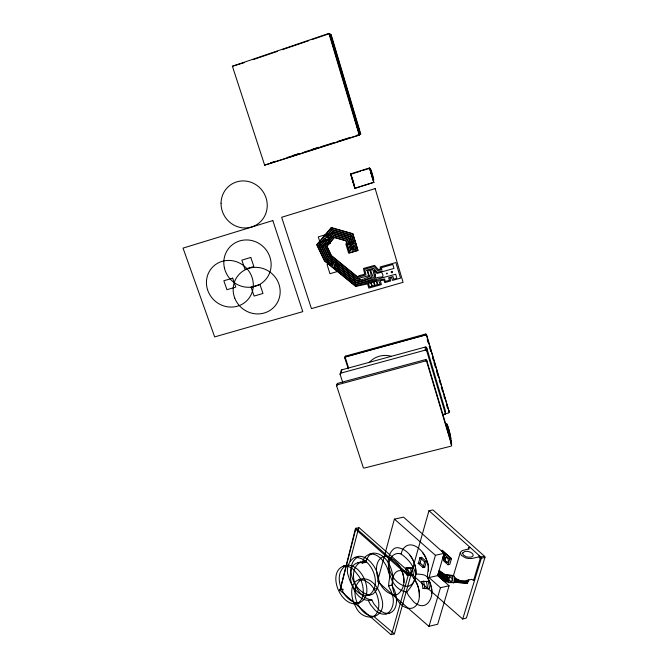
<?xml version="1.0" encoding="UTF-8"?>
<svg xmlns="http://www.w3.org/2000/svg" width="668" height="668" viewBox="0 0 668 668"><rect width="100%" height="100%" fill="white"/><g stroke="black" fill="none" stroke-linecap="round" stroke-linejoin="round"><path stroke-width="1" d="M415.496 574.121C415.396 581.043 411.154 587.013 406.804 592.065C393.427 590.337 386.789 573.303 389.369 561.379C390.329 556.11 395.89 551.885 401.184 554.006C401.268 553.555 401.368 553.112 401.493 552.678A17.284 15.406 6.7 0 1 403.013 549.038C411.304 537.832 425.224 551.801 426.952 561.412C431.002 567.708 424.731 575.123 429.148 580.759A37.867 33.35 8.8 0 1 430.985 586.329C434.592 595.038 428.163 610.452 417.133 604.298M370.556 169.964L371.717 174.958M373.454 179.266L370.59 169.764M355.944 528.304L340.054 590.362L390.68 634.366M355.384 528.856L340.045 590.095M394.195 633.99L391.523 634.575L408.348 574.889A1.411 1.244 7.7 0 0 408.115 574.088L356.044 528.279L359.167 527.745L410.845 573.386A1.411 1.244 7.5 0 1 411.129 574.188L394.379 633.907L373.988 616.622M362.432 563.057L365.864 562.256L366.156 560.936A18.537 16.483 9.5 0 1 366.924 558.715L368.986 555.559L371.926 553.588A7.415 6.605 10.2 0 1 374.163 553.104C385.812 553.705 392.166 567.124 392.918 577.411C393.602 581.461 390.17 585.444 393.844 588.775A37.542 32.957 11.3 0 1 395.732 594.295C397.268 600.607 397.084 609.7 390.304 612.89A7.315 6.404 9.4 0 1 388.133 613.408L384.467 612.99L380.818 611.237A18.362 16.132 9 0 1 378.823 609.709L374.088 604.106A35.521 31.296 8 0 1 371.892 599.947C356.971 603.413 348.045 582.513 350.859 570.338C351.719 565.12 357.221 560.953 362.432 563.057C362.507 562.615 362.607 562.172 362.716 561.738A16.349 14.537 9.9 0 1 364.619 557.438M468.251 549.054L468.702 547.635L470.021 547.276M408.332 575.014L411.104 574.371M445.197 558.139L445.147 559.567A5.219 4.643 4.2 0 0 445.472 560.636L446.341 561.846M349.957 561.32L358.766 527.62M484.935 557.446L484.968 557.254A1.436 1.278 1.7 0 0 484.692 556.436L432.981 509.968L428.981 510.711L481.127 557.254A1.436 1.278 2 0 1 481.386 558.072L462.715 619.027L466.406 618.009L484.935 557.446L480.242 558.515L473.637 580.233A0.96 0.843 2.9 0 1 472.744 579.999L472.309 579.624A0.96 0.843 3.1 0 0 471.408 579.415M418.176 563.441L420.047 563.007L421.642 557.354L426.359 561.546L424.756 567.182L422.894 567.616A25.484 22.52 8.1 0 0 418.168 563.458A25.668 22.921 8.6 0 0 419.788 557.797L421.642 557.354M429.031 577.578L435.419 555.308L444.12 553.288L437.64 575.616L429.031 577.578L440.479 587.706L449.088 585.769L437.707 624.238L428.881 626.333L377.896 581.82A1.795 1.586 9.9 0 1 377.645 580.976L394.379 519.136L403.572 517.132L444.12 553.288M444.988 554.874L449.706 559.083L451.476 558.682L446.758 554.465L444.988 554.874L443.335 560.552L448.053 564.752L449.815 564.343L451.476 558.682L442.132 550.232L441.297 550.766M342.701 382.363L340.129 374.439L341.097 371.132A1.111 1.052 16.3 0 1 341.824 369.83L425.299 347.043A1.127 1.085 -0.5 0 1 426.693 347.786L445.305 410.478L445.539 414.227L442.558 414.995M446.257 425.833L446.224 425.299L451.426 442.592L451.61 445.113A0.935 0.86 1.1 0 1 450.958 446.174L364.361 468.026A0.91 0.835 11.3 0 1 363.233 467.433L336.647 385.904A0.935 0.877 16.4 0 1 337.248 384.818L337.674 383.365L425.533 359.601A0.952 0.902 0.3 0 1 426.702 360.219L451.485 443.377A0.927 0.86 1 0 1 451.217 444.237M348.279 368.87L344.805 358.048A0.843 0.81 16.2 0 1 345.364 357.046L345.648 356.069L345.957 356.62L426.535 334.601L449.188 411.989A0.843 0.793 -0.1 0 1 448.595 412.966L443.552 414.269M340.129 374.439A1.119 1.06 16.3 0 1 340.864 373.12L341.824 369.83M440.479 587.706L429.006 626.3M336.647 385.904L337.073 384.451A0.927 0.877 16.4 0 1 337.674 383.365M344.805 358.048L345.097 357.063A0.843 0.802 16.2 0 1 345.64 356.086L425.499 334.084L425.733 334.66M448.053 564.752L449.706 559.083M460.285 552.503L453.689 574.781A2.655 2.346 4.1 0 0 453.605 575.39L454.9 577.853L458.574 580.016A13.46 11.915 3.4 0 0 461.663 580.776L465.195 580.784L471.408 579.398M454.783 580.843L466.473 581.669L466.865 580.425M467.316 580.325L466.74 582.179L454.866 581.285M468.193 580.125L467.258 583.147L455.852 582.312M358.482 556.686C342.951 564.744 354.048 593.05 369.429 594.796A7.39 6.513 10.6 0 0 372.936 593.986C385.06 584.558 376.376 563.324 364.519 557.396C352.754 552.202 344.07 566.397 348.613 576.517A38.118 33.826 9.4 0 0 350.483 582.02C353.38 588.299 358.557 595.096 366.031 595.564A7.381 6.505 10.9 0 0 369.529 594.762C382.906 584.358 371.316 556.803 355.05 557.488M379.658 613.224C390.513 618.226 395.706 603.246 392.3 595.071A37.517 32.916 11.6 0 0 390.413 589.552C386.054 584.617 391.774 578.079 388.567 572.392C387.098 562.707 374.147 547.167 364.644 557.454M339.878 589.735L342.884 589.059A1.386 1.219 12.5 0 0 343.177 589.836L343.269 589.928M414.845 579.857C418.644 567.441 411.555 549.697 397.744 547.66A7.515 6.705 8.3 0 0 394.145 548.553C381.186 558.957 391.381 585.043 407.154 586.345A7.415 6.555 7.8 0 0 409.542 585.803L412.54 583.723L414.845 579.857L416.874 583.765A37.759 33.216 9.7 0 1 418.719 589.468C420.089 595.706 419.78 604.181 413.475 607.638A7.406 6.496 7.8 0 1 409.893 608.389C388.718 607.412 383.933 555.559 410.962 574.897A28.089 24.749 9.1 0 1 414.828 579.866M468.878 579.974L467.358 583.356L455.033 582.254M354.842 188.309L373.804 182.339L354.842 188.309L350.558 173.83M355.401 528.814L356.353 528.455M373.387 180.819L373.696 180.235A5.937 0.468 73.8 0 0 371.583 171.643A5.937 0.468 73.8 0 0 370.773 171.776A5.937 0.468 73.8 0 0 373.662 180.26L371.759 175.091M352.787 279.884L335.127 265.488L334.334 266.465L356.111 284.167L374.948 278.589L372.869 269.538L370.531 270.198L373.362 277.696L356.395 282.756L352.813 279.834M359.309 132.03L356.386 122.211M369.98 169.405L370.322 168.879L370.556 169.981M373.804 182.322L369.521 167.952L373.746 182.481M374.088 589.159A26.678 23.422 11.9 0 0 369.329 583.356L364.594 580.4L359.91 579.649A7.331 6.471 11.2 0 0 357.731 580.183C351.168 583.348 350.967 592.115 352.428 598.294A37.809 33.283 9.2 0 0 354.316 603.922A36.03 31.713 9.3 0 0 355.819 606.878C363.442 624.288 388.367 618.034 381.486 597.877A37.425 32.799 12.3 0 0 379.591 592.232L377.545 588.366A26.703 23.447 11.7 0 0 372.744 582.571C369.053 579.114 363.659 577.795 358.9 579.816M356.436 135.462L360.728 133.951L331.161 34.586L328.89 33.4L232.389 66.249L264.67 165.221L359.217 135.128L359.526 134.443L355.226 120.073M441.439 550.9L442.325 550.407M442.6 558.523L443.16 558.206M442.308 551.676L445.706 554.707M442.684 558.223L443.869 558.74M428.956 510.719L411.296 573.286A1.411 1.252 7.3 0 0 411.58 574.146L462.69 619.036M449.706 576.709A1.019 0.902 4.6 0 0 449.238 576.843L448.487 578.947A5.135 4.534 4.3 0 0 448.929 580.4L450.933 581.937A1.019 0.902 4.6 0 0 451.409 581.803L452.161 579.699A5.127 4.526 4.8 0 0 451.718 578.246L449.706 576.709L448.904 578.53A5.027 4.442 4.3 0 0 449.372 580.3L451.217 581.836M355.1 120.04L356.036 119.555M264.67 165.221L265.497 164.804M244.187 62.675L232.389 66.249M252.997 59.669L277.487 51.336M282.389 49.674L308.841 40.673M311.781 39.671L328.431 34.001M362.315 579.022C346.859 587.272 358.14 617.307 374.932 616.414M293.135 155.469L298.103 153.891M312.014 149.457L318.978 147.244M358.741 134.577L360.728 133.951M270.448 162.842L275.391 161.272M287.232 157.498L300.099 153.406M304.015 152.154L318.878 147.428M320.799 146.81L333.708 142.702M337.591 141.466L350.508 137.357M266.482 164.487L359.601 134.827L329.407 33.667M356.077 603.73C376.334 600.281 364.778 566.297 348.379 565.103A7.448 6.596 12.2 0 0 346.625 565.312C325.992 568.468 338.375 603.922 355.084 603.889A7.298 6.404 11.7 0 0 357.238 603.363C363.801 600.231 364.002 591.472 362.574 585.31A37.458 32.949 13.8 0 0 360.678 579.607A35.721 31.438 13.7 0 0 359.167 576.601L354.123 570.121A18.086 15.982 12.7 0 0 350.992 567.733L348.103 566.406A8.333 7.381 12.5 0 0 343.202 566.072M350.475 173.93L369.504 167.935M351.744 173.956L360.712 171.167M362.699 170.54L369.68 168.369M360.728 562.013C345.707 570.322 356.269 598.244 371.884 599.947M349.406 251.377L350.725 250.993L349.422 246.651L350.909 245.423L349.89 242.041L348.671 242.392L349.447 244.972L349.022 245.323L347.276 239.528L333.933 235.796L329.833 240.605L327.988 239.996L325.708 242.668L326.677 243.486L328.422 241.432L328.957 241.574L325.241 245.949L330.268 256.529L336.062 261.33L335.536 263.167L338.259 265.421L339.043 264.445L336.989 262.749L337.131 262.223L357.246 278.623L368.678 275.742L367.091 270.423L366.49 270.181L373.688 268.219L377.328 272.344L382.263 271.024L382.455 271.684L393.978 268.436L392.826 264.461L381.328 267.709L381.887 269.605L377.863 270.699L374.222 266.574L364.72 269.187L365.947 274.915L357.489 277.295L331.228 255.844L326.694 246.25L334.276 237.299L346.166 240.647L349.414 251.41M345.957 356.62L345.114 357.038L348.279 367.024M346.625 565.312C330.727 573.511 343.06 603.872 359.459 602.962M345.364 357.046L425.499 334.985A0.86 0.827 -1.6 0 1 426.568 335.553L449.188 411.989M340.864 373.12L425.299 350.124A1.144 1.094 -0.3 0 1 426.718 350.875L445.539 414.227M337.248 384.818L425.533 360.954A0.952 0.91 0.4 0 1 426.71 361.58L451.61 445.113M371.55 617.165C379.182 614.994 379.716 605.041 378.08 598.645A37.391 32.757 12.6 0 0 376.176 593.009L374.122 589.143L377.545 588.366M369.446 554.106L372.903 553.288M357.747 562.707L360.954 561.963A8.383 7.44 11.1 0 1 365.855 562.289M362.716 561.738L366.156 560.936M443.243 556.653L444.22 557.538M419.754 557.805A25.534 22.62 7.9 0 1 424.506 561.963L426.359 561.546M405.559 568.034L407.488 567.591L412.306 568.101L413.5 575.065C410.87 575.257 405.384 576.459 406.428 572.175A31.613 28.023 10.2 0 0 405.635 568.309L412.306 568.101M478.731 556.118L479.44 555.96M408.023 573.979L410.753 573.294M484.601 556.344L479.09 557.271A0.969 0.86 2.1 0 0 478.188 557.062L471.909 558.473L468.351 558.473A13.577 12.107 2.4 0 1 465.229 557.705L461.337 555.333L460.31 552.394L462.306 550.515L469.195 548.82L468.635 547.793M406.645 575.014L408.691 574.547L413.5 575.065M388.459 585.869L391.891 585.093M439.126 571.023L445.347 574.831M444.83 574.948L453.614 575.565L444.997 574.806L439.16 570.38M421.708 581.477L428.355 581.427L429.607 588.349L427.745 588.767L422.978 588.391L421.708 581.477L428.355 581.427M454.106 576.91L455.092 582.596L448.52 582.613L447.31 575.657L453.614 575.607M438.684 572.025L445.038 576.4L447.443 576.442M447.368 576.701L447.669 577.728L445.974 577.595M447.31 575.657L453.622 575.691M367.834 595.372L371.233 594.595M438.442 572.852L445.055 577.411L447.51 577.486M445.272 577.753L447.685 577.795M447.585 577.929L447.176 577.912M438.041 574.238L445.088 579.089L447.911 579.106M445.088 579.089L446.124 578.964M445.422 579.123L447.919 579.164M437.69 575.44L445.164 580.559L448.17 580.567M442.325 579.766L445.122 581.669L445.781 581.519M422.978 588.391L429.607 588.349M466.473 581.669L466.924 581.569M473.637 580.233L474.748 579.983M385.737 614.009L389.135 613.249M394.446 519.111L435.419 555.308M355.994 528.288L356.019 528.288A0.893 0.802 11.8 0 0 355.635 528.471M340.571 590.554L340.137 590.479M445.89 557.17L444.896 557.88L444.704 559.667A5.219 4.643 4.2 0 0 445.038 560.736C445.623 563.258 449.222 562.623 448.337 559.976A5.21 4.634 4.8 0 0 448.011 558.899L445.89 557.17A1.779 1.586 4.5 0 0 445.23 558.147M448.57 410.711L449.105 410.845A0.843 0.793 -0.2 0 1 448.587 411.797M445.164 580.559L448.203 580.793M454.324 578.171L455.334 578.237M454.566 579.573L458.131 579.841M454.607 579.807L458.816 580.1M454.332 578.221L455.409 578.304M454.374 578.438L455.726 578.538M454.825 581.068L466.807 581.97M448.545 575.373L445.038 575.106M446.675 576.317L447.435 576.375M445.974 576.476L445.038 576.4M445.122 581.669L448.403 581.92M447.41 576.225L445.105 576.016L438.776 571.708M447.886 578.956L445.055 578.705L438.125 573.954M448.37 581.719L445.13 581.469L441.181 578.747M448.011 580.275L445.097 580.033L437.799 575.065M445.556 577.444L445.055 577.736L438.358 573.136M445.339 580.049L445.865 580.4M355.56 529.24L407.113 574.714M437.64 575.616L449.088 585.769M420.047 563.007L424.756 567.182M442.141 550.449L446.625 554.498M444.028 553.588L445.364 554.791M443.794 554.415L444.846 555.367M443.719 554.674L444.771 555.626M443.477 555.5L444.529 556.452M443.402 555.759L444.454 556.711M443.068 556.887L444.128 557.838M443.051 558.231L443.811 558.924M479.95 558.189L479.724 557.93A4.208 3.741 1.7 0 1 479.515 557.688M413.459 577.795L414.861 579.816A33.408 29.4 9.4 0 1 418.11 586.629A34.26 30.152 9.5 0 1 419.354 596.165M350.583 173.847L354.925 188.159M369.98 169.321L369.838 168.921M449.313 435.085L448.504 432.363M450.541 437.782L451.284 442.116M353.856 183.5L352.053 177.404M372.068 176.085L371.425 173.947M359.317 133.75L359.576 132.957L357.43 127.404L356.111 121.3L355.543 121.083M426.493 581.853L427.745 588.767M357.839 128.456L357.196 126.327M330.66 34.327L360.394 134.21M328.89 33.4L359.217 135.128M427.203 339.603L428.079 342.567M429.248 346.517L430.71 351.46M432.463 357.397L433.348 360.361M433.933 362.34L435.394 367.275M436.563 371.233L438.024 376.176M439.202 380.125L440.078 383.098M441.247 387.048L442.709 391.991M443.878 395.94L444.754 398.913M446.516 404.841L447.393 407.806M373.512 181.262L373.412 180.828M410.603 568.493L411.672 575.482M447.017 425.933L446.6 424.147L446.783 427.002M423.57 581.051L424.831 587.974M446.942 576.551L447.126 577.57M452.127 576.025L453.33 582.989M407.488 567.591L408.691 574.547M426.568 335.553L426.568 334.651A0.86 0.827 -1.7 0 0 425.499 334.084L425.499 334.985M426.693 347.786L426.718 350.875M426.702 360.219L426.71 361.58M425.533 359.601L425.533 360.954M425.299 347.043L425.299 350.124M369.295 362.432A21.151 20.098 8.3 0 1 391.206 356.261M354.416 185.445A5.92 0.584 73.5 0 1 352.612 180.393A5.92 0.584 73.5 0 1 351.46 175.333M451.551 442.826A1.152 0.868 -80.6 0 1 450.791 443.869M401.159 554.031A46.15 40.723 10.3 0 1 409.275 561.421A33.667 29.784 9.6 0 1 414.302 569.804A30.653 27.129 9.4 0 1 415.496 573.937L420.047 574.28A27.672 24.299 7.2 0 1 422.869 574.714A13.268 11.707 6.9 0 1 424.873 575.273L427.027 576.676A2.021 1.787 6.4 0 1 427.219 577.035M417.124 604.315A17.109 15.055 6.5 0 1 413.709 601.901L408.574 595.58A36.264 32.006 5.3 0 1 406.812 592.065M424.514 561.98A25.66 22.871 8.2 0 1 422.869 567.608M447.543 562.406A1.779 1.578 4.4 0 1 446.374 561.821M340.53 590.504A1.311 1.161 12.7 0 1 340.204 589.552M368.494 600.716A35.487 31.262 8.3 0 0 370.69 604.866L374.915 610.009A16.475 14.462 9.4 0 0 379.641 613.257M410.027 555.267A34.435 30.544 9.7 0 1 416.014 573.937M397.869 563.959A34.268 30.302 10.6 0 1 403.898 582.496M422.485 552.361A34.544 30.67 8.7 0 1 428.413 571.098M430.484 583.824A34.327 30.235 8.6 0 1 431.678 593.301M427.102 576.793A33.567 29.567 8.5 0 1 430.459 583.824M391.423 634.592A0.868 0.751 9.2 0 1 390.755 634.425M340.096 590.445A0.868 0.768 12.7 0 1 339.912 590.17M376.451 569.078C376.56 579.958 382.964 593.777 394.98 594.812A7.381 6.505 8.8 0 0 397.61 594.236C411.196 584.558 401.084 558.039 385.428 556.394A7.44 6.622 9.3 0 0 382.822 556.928C378.105 558.865 376.485 564.393 376.451 569.078M386.396 273.496C387.206 275.308 387.816 271.959 386.405 273.446M391.214 272.001C392.584 274.84 393.293 269.563 391.214 272.001M462.657 552.995L463.358 555.008L466.022 556.636A9.285 8.275 2.5 0 0 468.159 557.162L470.99 557.079A4.258 3.791 2.6 0 0 471.867 556.786L472.919 555.935A1.82 1.62 2.5 0 0 473.144 555.175L472.719 553.956A5.127 4.559 2.8 0 0 471.324 552.72L470.113 552.077A9.135 8.116 3 0 0 467.157 551.359L465.763 551.334A5.937 5.277 2.9 0 0 464.744 551.484L462.657 552.995M335.628 261.756C335.002 265.021 331.871 267.116 336.371 268.828L355.977 284.835L395.706 274.256L396.842 278.289L393.728 279.157L392.968 276.552L388.642 277.796L389.386 280.335L385.336 281.462L384.601 278.965L378.489 280.117L380.092 284L377.762 284.651L376.727 281.17L377.387 280.986L377.211 280.251L355.727 286.121L324.706 260.796L317.058 244.805L331.37 227.88L352.737 233.909L357.271 249.081L356.052 249.431L354.75 245.072L353.18 245.532L351.343 247.118L352.086 249.59L350.867 249.941L349.89 246.701L352.529 244.388L354.382 243.853L351.744 235.044L331.837 229.425L325.324 237.006L328.965 238.76L330.635 236.798L331.604 237.616L329.407 240.196L326.017 239.244L324.539 238L318.511 245.139L325.708 260.136L332.614 265.755L334.234 262.223L332.23 260.587L333.023 259.61L335.628 261.756M324.13 241.231L320.648 245.348L327.136 258.933L332.739 263.476L331.954 264.453L326.159 259.668L319.154 245.139L324.598 238.701L325.566 239.52L324.13 241.231M325.433 242.259L322.636 245.565L328.497 257.865L333.775 262.207L332.99 263.184L327.487 258.608L321.141 245.356L325.901 239.728L326.869 240.547L325.433 242.259M332.539 259.034L331.754 260.011L328.84 257.623L323.153 245.649L325.341 243.077L326.31 243.895L324.648 245.857L329.875 256.838L332.539 259.034M336.104 264.277L335.311 265.246L356.403 282.422L363.901 280.393L371.466 277.153L370.055 270.365L367.726 271.024L369.095 275.625L369.654 275.475L369.897 276.293L363.45 279.149L356.762 280.986L336.104 264.277M339.603 264.92L338.818 265.897L356.871 280.618L360.019 279.742L359.66 278.539L357.138 279.249L339.603 264.92M329.407 235.019L327.579 237.19L326.61 236.372L332.029 229.942L351.351 235.386L353.748 243.394L352.529 243.745L350.333 236.439L332.48 231.412L329.407 235.019M330.718 236.088L328.89 238.251L327.913 237.432L332.606 231.838L349.999 236.722L352.145 243.853L350.917 244.212L348.988 237.783L333.09 233.299L330.718 236.088M331.27 227.563L316.674 244.797L324.489 260.929L355.66 286.397L367.584 283.908L368.836 288.108L381.42 284.56L380.251 280.593L383.991 280.101L384.726 282.597L390.73 280.927L389.97 278.356L391.782 277.813L392.534 280.385L400.549 278.147L395.882 262.549L380.125 266.966L380.685 268.862L378.263 269.505L374.623 265.38L363.484 268.452L364.711 274.181L358.9 275.75L357.672 276.911L331.478 255.585L327.003 246.275L334.392 237.566L345.924 240.839L349.548 252.846L357.948 250.433L352.946 233.733L331.27 227.563M333.691 235.261L332.021 237.232L331.027 236.338L333.232 233.75L348.654 238.067L349.673 241.457L348.454 241.808L347.652 239.152L333.691 235.261M375.157 188.601L281.654 217.284L311.438 308.616L403.088 282.33L375.157 188.601M272.828 220.574L183.032 248.112L214.67 336.906L302.779 311.647L272.828 220.574M327.512 234.117L318.269 236.898L321.216 246.175L330.443 243.419L327.512 234.117M250.792 257.447L241.858 260.136L244.939 269.187L253.865 266.524L250.792 257.447M355.084 241.148L345.782 243.92L348.663 253.18L357.948 250.433L355.084 241.148M232.698 278.139L223.838 280.769L226.953 289.712L235.787 287.106L232.698 278.139M336.254 261.873L327.07 264.578L329.967 273.713L339.135 271.024L336.254 261.873M259.961 284.526L251.068 287.148L254.107 296.058L262.983 293.469L259.961 284.526M352.98 246.909L351.76 247.26L352.721 250.458L353.948 250.108L352.98 246.909M354.591 246.45L353.364 246.801L354.324 249.999L355.551 249.648L354.591 246.45M375.458 274.84L374.94 274.991L375.884 278.18C380.075 275.826 385.762 279.274 381.595 272.218L376.969 273.446L374.072 270.164L375.458 274.84M370.807 282.748L368.486 283.399L369.521 286.881L371.842 286.23L370.807 282.748M373.504 281.963L371.174 282.614L372.218 286.096L374.539 285.445L373.504 281.963M376.326 281.203L373.996 281.854L375.032 285.345L377.362 284.693L376.326 281.203M221.05 203.206A23.823 22.796 57.5 0 0 255.435 225.425A23.823 22.796 57.5 0 0 255.953 184.719A23.823 22.796 57.5 0 0 221.05 203.206M234.735 298.07A23.939 22.862 39.2 0 0 274.982 306.044A23.939 22.862 39.2 0 0 260.261 267.801A23.939 22.862 39.2 0 0 234.735 298.07M207.523 289.628A23.998 22.762 42.5 0 0 247.168 300.383A23.998 22.762 42.5 0 0 234.902 261.263A23.998 22.762 42.5 0 0 207.523 289.628M224.423 267.977A24.198 23.138 45.1 0 0 263.676 281.587A24.198 23.138 45.1 0 0 254.324 241.282A24.198 23.138 45.1 0 0 224.423 267.977M356.512 124.023A6.079 0.476 73.5 0 0 359.534 132.957A6.079 0.476 73.5 0 0 357.48 124.407A6.079 0.476 73.5 0 0 356.512 124.023M447.201 427.578A8.024 0.593 75 0 0 450.816 439.126A8.024 0.593 75 0 0 448.22 427.411A8.024 0.593 75 0 0 447.201 427.578M447.376 427.829A6.763 0.501 75 0 0 450.457 437.866A6.763 0.501 75 0 0 448.395 428.305A6.763 0.501 75 0 0 447.376 427.829"/></g></svg>
